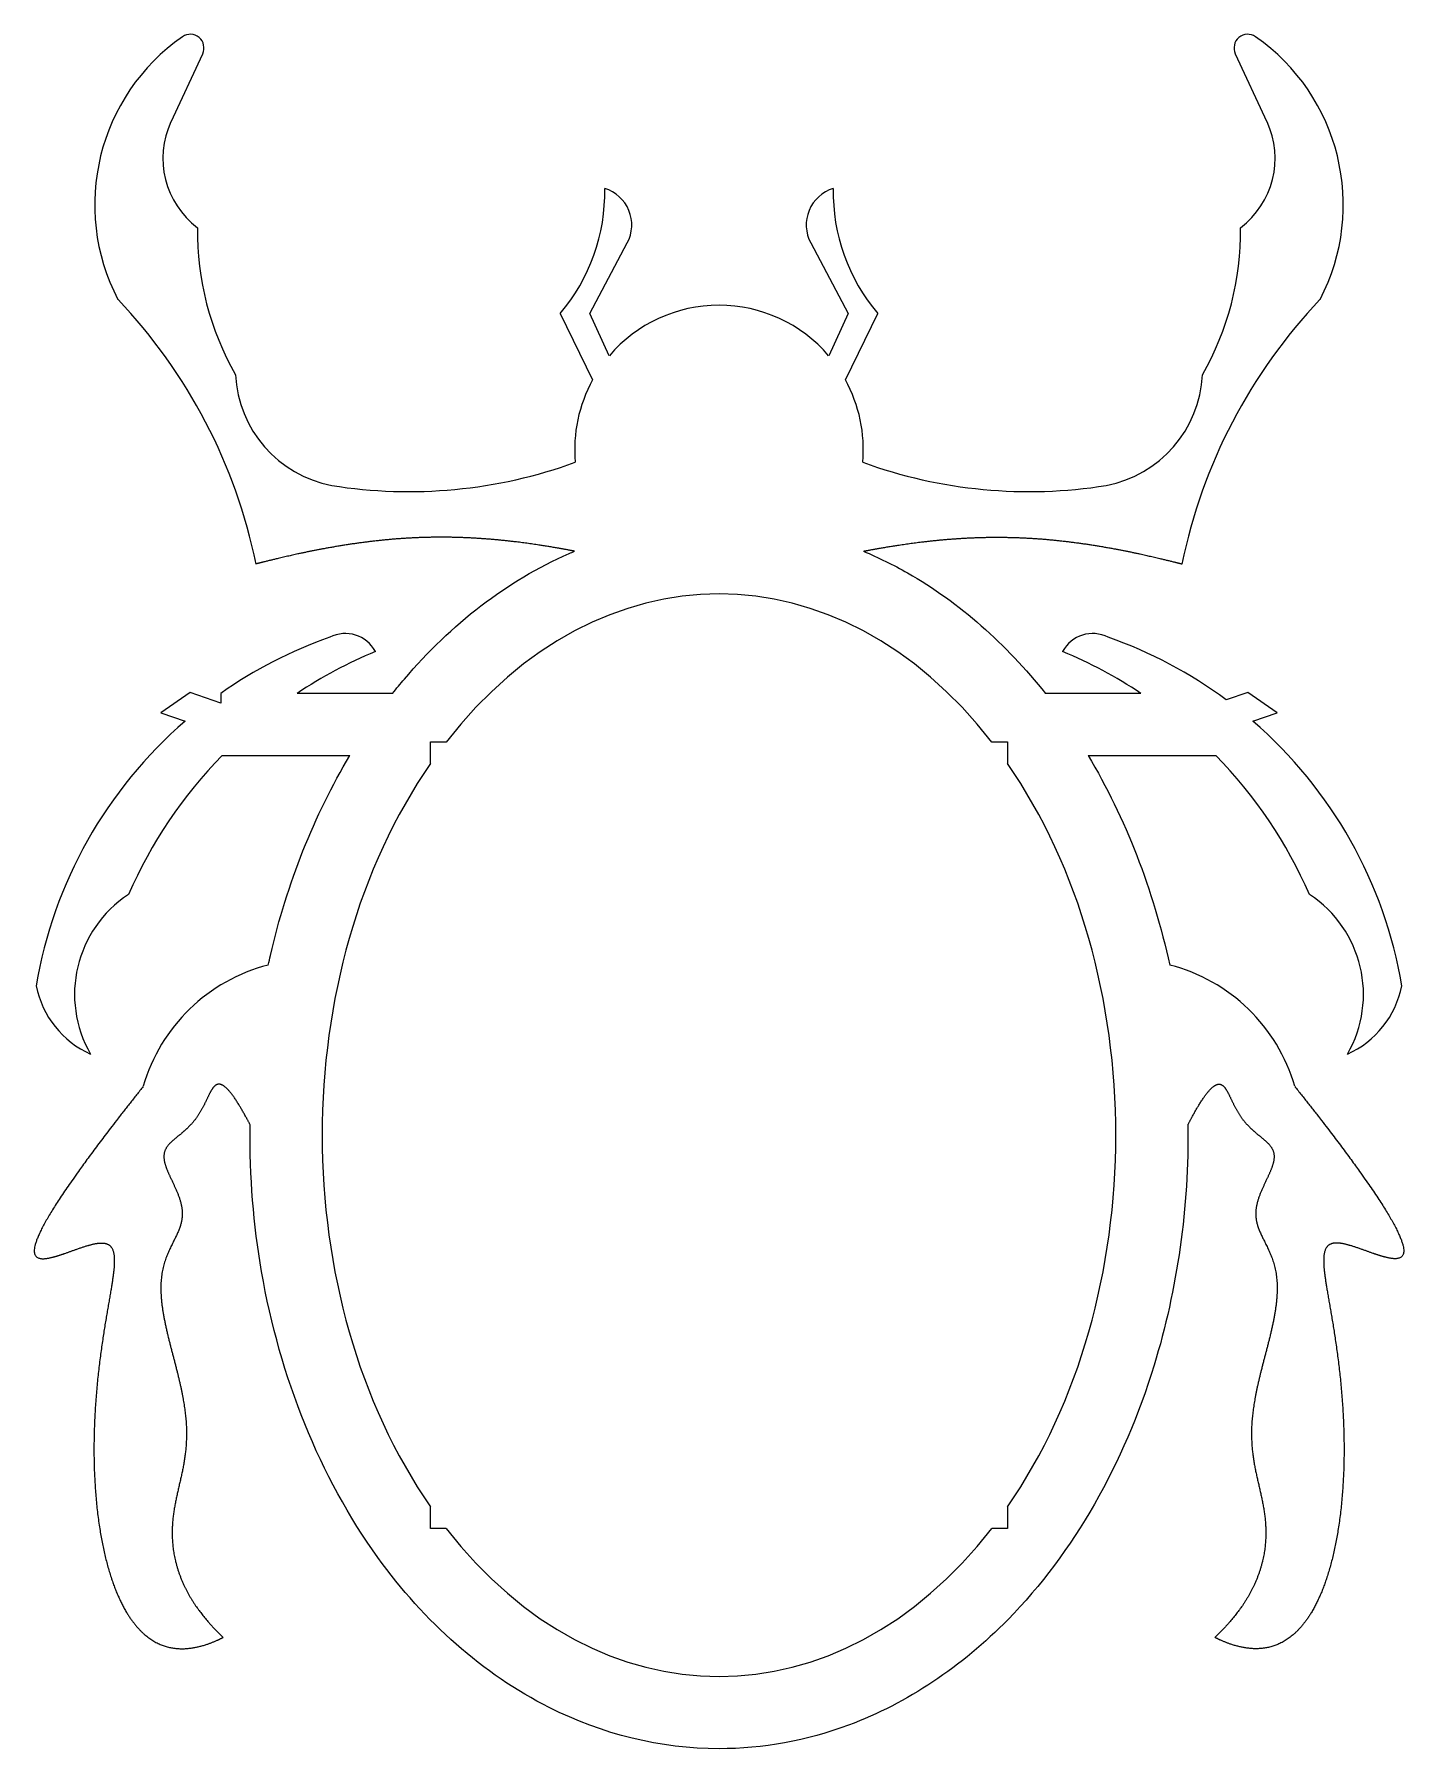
# Model space of a CAD drawing. Header units: millimetres. Extents: x -95 to 95, y -85 to 153.
import ezdxf

# ---------------------------------------------------------------- set-up
doc = ezdxf.new("R2010")
doc.units = ezdxf.units.MM
doc.layers.get('0').update_dxf_attribs({"linetype": 'CONTINUOUS'})

msp = doc.modelspace()

# ---------------------------------------------------------------- linework, layer by layer
for p, q in [((-75.95, 140.41), (-71.56, 149.83)), ((71.56, 149.83), (75.95, 140.41)), ((-17.92, 113.85), (-12.71, 123.62)), ((12.71, 123.62), (17.92, 113.85)), ((-22.01, 113.85), (-17.52, 104.64)), ((-15.2, 108), (-17.92, 113.85)), ((17.92, 113.85), (15.2, 108)), ((17.52, 104.64), (22.01, 113.85)), ((20.01, 80.92), (20.03, 80.91)), ((-73.28, 61.33), (-77.36, 58.51)), ((-69.06, 59.88), (-73.28, 61.33)), ((-69.06, 61.22), (-69.06, 59.88)), ((-45.23, 61.22), (-58.48, 61.22)), ((58.48, 61.22), (45.23, 61.22)), ((45.23, 61.22), (45.25, 61.18)), ((73.28, 61.33), (70.31, 60.31)), ((77.36, 58.51), (73.28, 61.33)), ((-77.36, 58.51), (-74, 57.36)), ((74, 57.36), (77.36, 58.51)), ((-68.87, 52.62), (-51.15, 52.62)), ((-40, 54.48), (-37.8, 54.48)), ((-40, 51.48), (-40, 54.48)), ((37.8, 54.48), (40, 54.48)), ((40, 54.48), (40, 51.48)), ((51.15, 52.62), (68.87, 52.62)), ((62.47, 23.58), (62.47, 23.58)), ((-40, -54.48), (-40, -51.48)), ((40, -51.48), (40, -54.48)), ((-37.8, -54.48), (-40, -54.48)), ((40, -54.48), (37.8, -54.48))]:
    msp.add_line(p, q)
for centre, radius, start, end in [((-58.14, 128.91), 28.38, 124.8802, 207.5679), ((-73.28, 150.63), 1.9, -24.9887, 124.8802), ((73.28, 150.63), 1.9, 55.1198, 204.9887), ((58.14, 128.91), 28.38, -27.5679, 55.1198), ((-65.07, 135.34), 12.01, 155.0113, 233.1232), ((65.07, 135.34), 12.01, -53.1232, 24.9887), ((-41.74, 130.64), 25.91, -40.3917, 1.1714), ((-17.38, 126.11), 5.29, -28.0603, 72.9932), ((17.38, 126.11), 5.29, 107.0068, 208.0603), ((41.74, 130.64), 25.91, 178.8286, 220.3917), ((-32.7, 125.12), 39.58, 179.1176, 209.946), ((32.7, 125.12), 39.58, -29.946, 0.8824), ((-137.64, 64.09), 75, 11.5719, 43.564), ((0, 95), 20, 40.5467, 139.4533), ((137.64, 64.09), 75, 136.436, 168.4281), ((-50.62, 106.13), 16.39, 182.6617, 259.291), ((0, 95), 20, 151.1692, 185.07), ((0, 95), 20, -5.07, 28.8308), ((50.62, 106.13), 16.39, 280.709, 357.3383), ((-43, 156.85), 67.68, 260.9294, 289.9396), ((43, 156.85), 67.68, 250.0604, 279.0706), ((-33.36, 10.33), 62.16, 109.3339, 125.0495), ((-51.78, 64.8), 4.71, 28.0697, 117.3066), ((51.78, 64.8), 4.71, 62.6934, 151.9303), ((33.36, 10.33), 62.16, 53.5271, 70.6661), ((-22.92, 7.68), 64.27, 112.5972, 123.5884), ((22.92, 7.68), 64.27, 56.4116, 67.4028), ((-33.36, 10.33), 62.16, 130.8314, 170.4019), ((33.36, 10.33), 62.16, 9.5981, 49.1686), ((-22.92, 7.68), 64.27, 135.6336, 156.4699), ((22.92, 7.68), 64.27, 23.5301, 44.3664), ((-72.79, 19.51), 16.53, 123.2424, 210.0547), ((72.79, 19.51), 16.53, -30.0547, 56.7576), ((-56.45, 0.05), 24.29, 104.3642, 163.9306), ((56.45, 0.05), 24.29, 16.0694, 75.6358), ((-81.69, 23.29), 13.21, 191.3391, 245.8628), ((81.69, 23.29), 13.21, 294.1372, 348.6609)]:
    msp.add_arc(centre, radius, start, end)
for start_param, end_param in [(5.525383, 7.040987), (0.81434, 2.327253), (3.955933, 5.468845), (2.383791, 3.899395)]:
    msp.add_ellipse((0, 0), major_axis=(0, 75), ratio=0.733333, start_param=start_param, end_param=end_param)
for points, degree in [([(-20.03, 80.91), (-20.88, 81.08), (-22.58, 81.39), (-25.13, 81.82), (-28.55, 82.3), (-32.86, 82.7), (-37.2, 82.9), (-41.59, 82.85), (-46.03, 82.55), (-50.52, 82.01), (-55.04, 81.25), (-58.68, 80.49), (-61.42, 79.84), (-63.25, 79.38), (-64.17, 79.14)], 5), ([(20.03, 80.91), (20.88, 81.08), (22.58, 81.39), (25.13, 81.82), (28.55, 82.3), (32.86, 82.7), (37.2, 82.9), (41.59, 82.85), (46.03, 82.55), (50.52, 82.01), (55.04, 81.25), (58.68, 80.49), (61.42, 79.84), (63.25, 79.38), (64.17, 79.14)], 5), ([(51.15, 52.62), (56.35, 43.95), (60.17, 34.03), (62.47, 23.58)], 3), ([(-79.79, 6.77), (-81.22, 4.97), (-83.92, 1.54), (-87.45, -3.09), (-91.12, -8.19), (-93.99, -12.83), (-95.2, -15.78), (-94.9, -17.18), (-93.33, -17.28), (-90.88, -16.5), (-88.15, -15.43), (-85.75, -14.72), (-84.19, -14.97), (-83.62, -16.51), (-83.88, -19.41), (-84.65, -23.56), (-85.54, -28.71), (-86.29, -34.6), (-86.7, -40.9), (-86.67, -47.29), (-86.14, -53.44), (-85.08, -59.04), (-83.52, -63.82), (-81.47, -67.56), (-78.96, -70.09), (-76.01, -71.34), (-73.3, -71.29), (-71.08, -70.66), (-69.51, -69.98), (-68.71, -69.57)], 5), ([(-64.98, 1.44), (-65.34, 2.12), (-66.02, 3.39), (-66.96, 4.98), (-68.02, 6.45), (-69.05, 7.25), (-69.84, 7.09), (-70.47, 6.14), (-71.11, 4.67), (-71.93, 3.02), (-73.04, 1.51), (-74.4, 0.28), (-75.75, -0.73), (-76.76, -1.7), (-77.11, -2.88), (-76.75, -4.37), (-75.91, -6.13), (-74.97, -8.02), (-74.35, -9.88), (-74.3, -11.62), (-74.82, -13.24), (-75.69, -14.88), (-76.6, -16.66), (-77.26, -18.74), (-77.47, -21.18), (-77.23, -23.95), (-76.61, -27), (-75.77, -30.19), (-74.91, -33.42), (-74.2, -36.56), (-73.79, -39.53), (-73.74, -42.27), (-74.01, -44.83), (-74.51, -47.24), (-75.08, -49.58), (-75.58, -51.93), (-75.86, -54.34), (-75.8, -56.84), (-75.33, -59.42), (-74.42, -62.03), (-73.03, -64.63), (-71.53, -66.66), (-70.2, -68.13), (-69.22, -69.09), (-68.71, -69.57)], 5), ([(79.79, 6.77), (81.22, 4.97), (83.92, 1.54), (87.45, -3.09), (91.12, -8.19), (93.99, -12.83), (95.2, -15.78), (94.9, -17.18), (93.33, -17.28), (90.88, -16.5), (88.15, -15.43), (85.75, -14.72), (84.19, -14.97), (83.62, -16.51), (83.88, -19.41), (84.65, -23.56), (85.54, -28.71), (86.29, -34.6), (86.7, -40.9), (86.67, -47.29), (86.14, -53.44), (85.08, -59.04), (83.52, -63.82), (81.47, -67.56), (78.96, -70.09), (76.01, -71.34), (73.3, -71.29), (71.08, -70.66), (69.51, -69.98), (68.71, -69.57)], 5), ([(-64.99, 1.04), (-64.99, 1.17), (-64.98, 1.31), (-64.98, 1.44)], 3)]:
    msp.add_open_spline(points, degree=degree)
for points, degree, knots in [([(-45.23, 61.22), (-44.7, 61.88), (-44.16, 62.54), (-43.61, 63.19), (-37.16, 70.8), (-29.37, 76.84), (-20.78, 80.59), (-20.53, 80.7), (-20.28, 80.81), (-20.03, 80.91)], 3, [-0.7473778, -0.7473778, -0.7473778, -0.7473778, -0.7132125, -0.7132125, -0.7132125, -0.3099588, -0.3099588, -0.3099588, -0.2982681, -0.2982681, -0.2982681, -0.2982681]), ([(20.01, 80.92), (22.1, 80.04), (24.15, 79.03), (26.14, 77.9), (33.34, 73.8), (39.8, 68.07), (45.25, 61.18)], 3, [0.2979689, 0.2979689, 0.2979689, 0.2979689, 0.3955643, 0.3955643, 0.3955643, 0.7479234, 0.7479234, 0.7479234, 0.7479234]), ([(-62.47, 23.58), (-62.37, 24.03), (-62.27, 24.48), (-62.17, 24.92), (-59.86, 34.88), (-56.12, 44.31), (-51.15, 52.62)], 3, [-1.2808017, -1.2808017, -1.2808017, -1.2808017, -1.263899, -1.263899, -1.263899, -0.8853542, -0.8853542, -0.8853542, -0.8853542]), ([(64.99, 1.44), (65.34, 2.13), (66.03, 3.4), (66.96, 4.98), (68.02, 6.45), (69.05, 7.25), (69.84, 7.09), (70.47, 6.14), (71.11, 4.67), (71.93, 3.02), (73.04, 1.51), (74.4, 0.28), (75.75, -0.73), (76.76, -1.7), (77.11, -2.88), (76.75, -4.37), (75.91, -6.13), (74.97, -8.02), (74.35, -9.88), (74.3, -11.62), (74.82, -13.24), (75.69, -14.88), (76.6, -16.66), (77.26, -18.74), (77.47, -21.18), (77.23, -23.95), (76.61, -27), (75.77, -30.19), (74.91, -33.42), (74.2, -36.56), (73.79, -39.53), (73.74, -42.27), (74.01, -44.83), (74.51, -47.24), (75.08, -49.58), (75.58, -51.93), (75.86, -54.34), (75.8, -56.84), (75.33, -59.42), (74.42, -62.03), (73.03, -64.63), (71.53, -66.66), (70.2, -68.13), (69.22, -69.09), (68.71, -69.57)], 5, [0.0000501, 0.0000501, 0.0000501, 0.0000501, 0.0000501, 0.0000501, 0.025, 0.05, 0.075, 0.1, 0.125, 0.15, 0.175, 0.2, 0.225, 0.25, 0.275, 0.3, 0.325, 0.35, 0.375, 0.4, 0.425, 0.45, 0.475, 0.5, 0.525, 0.55, 0.575, 0.6, 0.625, 0.65, 0.675, 0.7, 0.725, 0.75, 0.775, 0.8, 0.825, 0.85, 0.875, 0.9, 0.925, 0.95, 0.975, 1, 1, 1, 1, 1, 1]), ([(0, -85), (-8.09, -85), (-16.16, -83.01), (-23.54, -79.29), (-32.71, -74.68), (-40.82, -67.44), (-47.29, -58.49), (-55.33, -47.35), (-60.86, -33.55), (-63.39, -18.9), (-64.52, -12.36), (-65.05, -5.66), (-64.99, 1.04)], 3, [-3.141593, -3.141593, -3.141593, -3.141593, -2.788035, -2.788035, -2.788035, -2.348625, -2.348625, -2.348625, -1.80219, -1.80219, -1.80219, -1.558139, -1.558139, -1.558139, -1.558139]), ([(64.99, 1.44), (65.13, -9.91), (63.54, -21.3), (60.3, -31.88), (56.12, -45.51), (49.18, -57.79), (40.06, -67.09), (33.63, -73.64), (26.11, -78.7), (17.96, -81.73), (12.18, -83.88), (6.09, -85), (0, -85)], 3, [1.553264, 1.553264, 1.553264, 1.553264, 1.967102, 1.967102, 1.967102, 2.499903, 2.499903, 2.499903, 2.875339, 2.875339, 2.875339, 3.141593, 3.141593, 3.141593, 3.141593])]:
    msp.add_open_spline(points, degree=degree, knots=knots)

doc.saveas('drawing.dxf')
